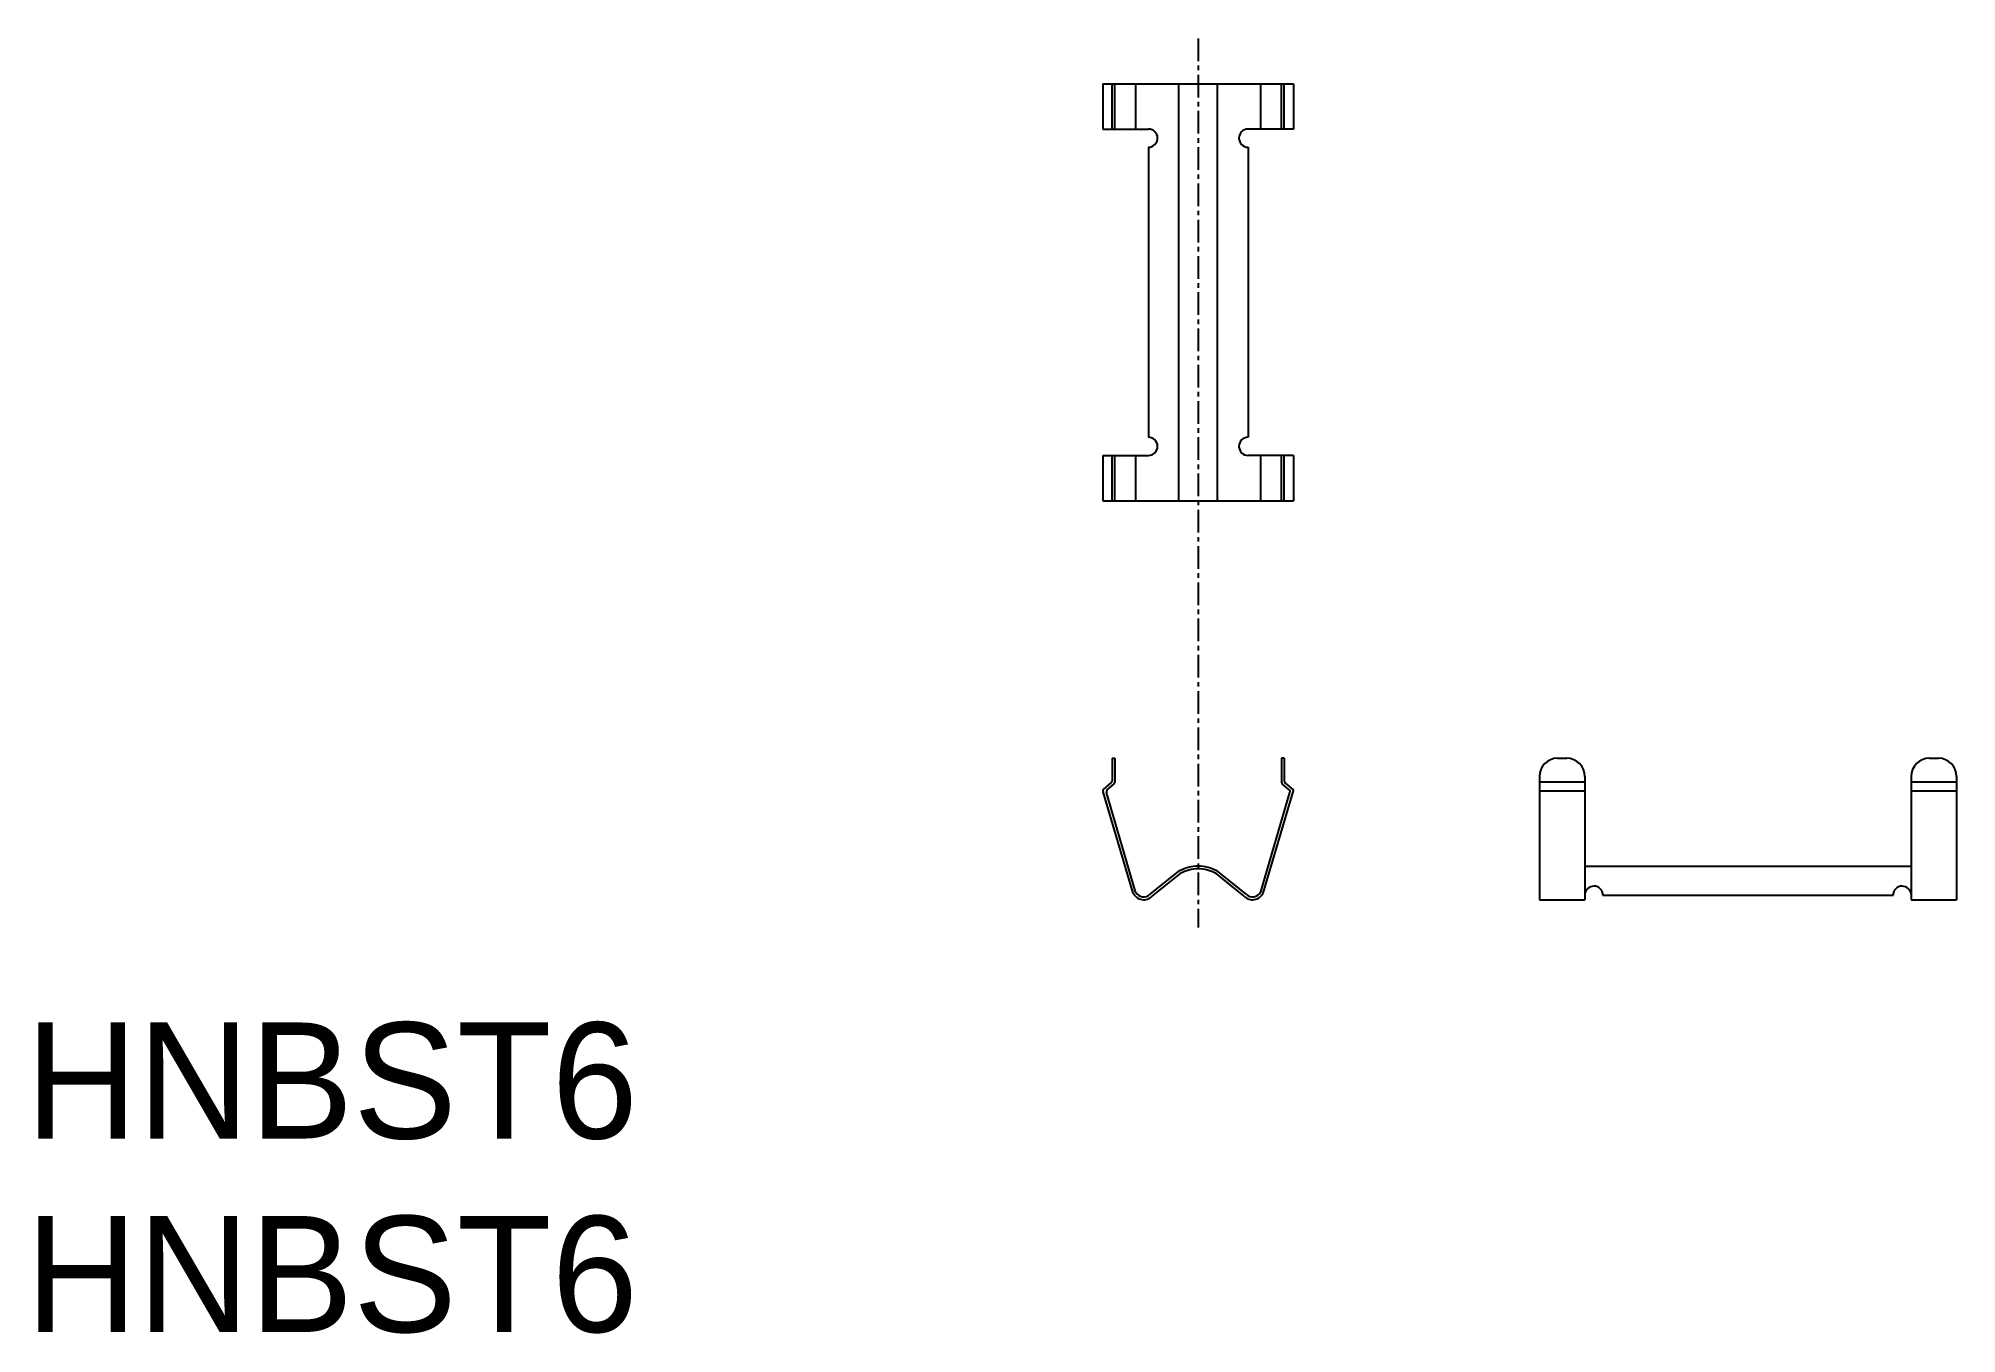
# Model space of a CAD drawing. Extents: x 33 to 139, y 19 to 90.
import ezdxf

# ---------------------------------------------------------------- set-up
doc = ezdxf.new("R2010")
doc.units = 0
doc.linetypes.add('CENTER', pattern=[2, 1.25, -0.25, 0.25, -0.25])
doc.layers.get('0').update_dxf_attribs({"linetype": 'CONTINUOUS'})
doc.layers.add('CENTER', color=1, linetype='CENTER')

msp = doc.modelspace()

# ---------------------------------------------------------------- linework, layer by layer
at = {"color": 7, "linetype": 'CONTINUOUS'}
for p, q in [((91.45, 87.74), (101.95, 87.74)), ((91.45, 87.74), (91.45, 85.24)), ((91.95, 85.24), (91.95, 87.74)), ((92.1, 85.24), (92.1, 87.74)), ((93.26, 85.24), (93.26, 87.74)), ((95.64, 64.74), (95.64, 87.74)), ((97.76, 64.74), (97.76, 87.74)), ((100.15, 85.24), (100.15, 87.74)), ((101.3, 85.24), (101.3, 87.74)), ((101.45, 85.24), (101.45, 87.74)), ((101.95, 87.74), (101.95, 85.24)), ((91.45, 85.24), (93.96, 85.24)), ((101.95, 85.24), (99.45, 85.24)), ((93.96, 84.24), (93.96, 68.24)), ((99.45, 84.24), (99.45, 68.24)), ((91.45, 67.24), (93.96, 67.24)), ((91.45, 67.24), (91.45, 64.74)), ((91.95, 64.74), (91.95, 67.24)), ((92.1, 64.74), (92.1, 67.24)), ((93.26, 64.74), (93.26, 67.24)), ((101.95, 67.24), (99.45, 67.24)), ((100.15, 64.74), (100.15, 67.24)), ((101.3, 64.74), (101.3, 67.24)), ((101.45, 64.74), (101.45, 67.24)), ((101.95, 67.24), (101.95, 64.74)), ((91.45, 64.74), (101.95, 64.74)), ((91.95, 50.54), (92.1, 50.54)), ((91.95, 50.54), (91.95, 49.28)), ((92.1, 50.54), (92.1, 49.21)), ((101.3, 50.54), (101.3, 49.21)), ((101.45, 50.54), (101.3, 50.54)), ((101.45, 50.54), (101.45, 49.28)), ((116.52, 50.54), (117.02, 50.54)), ((137.02, 50.54), (137.52, 50.54)), ((93.12, 43.1), (91.47, 48.69)), ((91.48, 48.81), (91.93, 49.21)), ((93.25, 43.17), (91.65, 48.66)), ((91.67, 48.78), (92.07, 49.14)), ((100.15, 43.17), (101.76, 48.66)), ((100.29, 43.1), (101.94, 48.69)), ((101.74, 48.78), (101.34, 49.14)), ((101.93, 48.81), (101.48, 49.21)), ((115.52, 49.54), (115.52, 42.74)), ((115.52, 49.24), (118.02, 49.24)), ((115.52, 48.74), (118.02, 48.74)), ((118.02, 49.54), (118.02, 42.74)), ((136.02, 49.54), (136.02, 42.74)), ((136.02, 49.24), (138.52, 49.24)), ((136.02, 48.74), (138.52, 48.74)), ((138.52, 49.54), (138.52, 42.74)), ((118.02, 44.59), (136.02, 44.59)), ((94.06, 43.04), (95.64, 44.31)), ((94.17, 42.93), (95.72, 44.18)), ((99.24, 42.93), (97.69, 44.18)), ((99.35, 43.04), (97.76, 44.31)), ((115.52, 42.74), (118.02, 42.74)), ((119.02, 42.99), (135.02, 42.99)), ((136.02, 42.74), (138.52, 42.74))]:
    msp.add_line(p, q, dxfattribs=at)
for centre, radius, start, end in [((93.96, 84.74), 0.5, 0, 90), ((93.96, 84.74), 0.5, 270, 0), ((99.45, 84.74), 0.5, 90, 180), ((99.45, 84.74), 0.5, 180, 270), ((93.96, 67.74), 0.5, 360, 90), ((93.96, 67.74), 0.5, 270, 360), ((99.45, 67.74), 0.5, 90, 180), ((99.45, 67.74), 0.5, 180, 270), ((116.52, 49.54), 1, 90, 180), ((117.02, 49.54), 1, 0, 90), ((137.02, 49.54), 1, 90, 180), ((137.52, 49.54), 1, 0, 90), ((91.55, 48.74), 0.1, 136.014, 206.8287), ((91.74, 48.7), 0.1, 132.1916, 206.3701), ((91.85, 49.28), 0.1, 315, 0), ((92, 49.21), 0.1, 312.1916, 0), ((101.4, 49.21), 0.1, 180, 227.8084), ((101.55, 49.28), 0.1, 180, 225), ((101.67, 48.7), 0.1, 333.6299, 47.8084), ((101.85, 48.74), 0.1, 333.1713, 43.986), ((96.7, 42.44), 2.15, 90, 119.5193), ((96.7, 42.44), 2, 90, 119.5193), ((96.7, 42.44), 2.15, 60.4807, 90), ((96.7, 42.44), 2, 60.4807, 90), ((118.53, 42.98), 0.506, 90.2724, 173.3464), ((118.52, 42.99), 0.5, 0, 90), ((135.52, 42.99), 0.5, 90, 180), ((135.52, 42.98), 0.506, 6.6536, 89.7276), ((93.7, 43.39), 0.65, 206.2753, 315.9154), ((93.7, 43.39), 0.5, 206.2753, 315.9154), ((99.7, 43.39), 0.65, 224.0846, 333.7247), ((99.7, 43.39), 0.5, 224.0846, 333.7247)]:
    msp.add_arc(centre, radius, start, end, dxfattribs=at)
at = {"layer": 'CENTER', "color": 1, "linetype": 'CENTER'}
msp.add_line((96.7, 90.24), (96.7, 41.2), dxfattribs=at)

# ---------------------------------------------------------------- texts
at = {"color": 7, "linetype": 'CONTINUOUS'}
for p in [(32.04, 29.57), (32.04, 18.9)]:
    msp.add_text('HNBST6', height=6.4, dxfattribs=at).set_placement(p)

doc.saveas('drawing.dxf')
